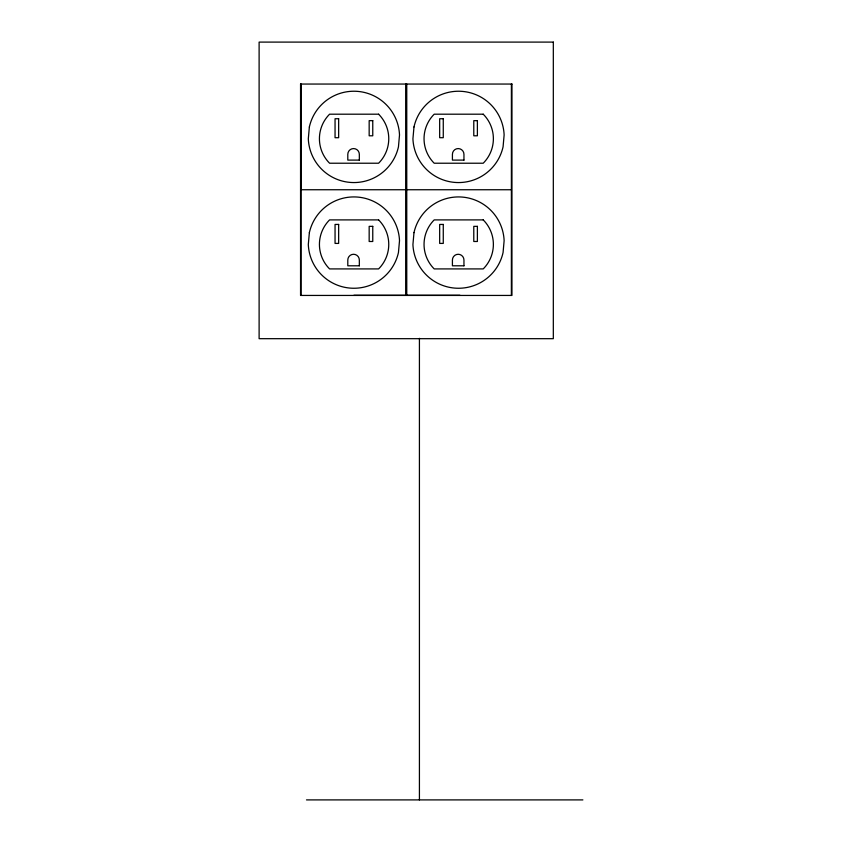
<?xml version="1.0" encoding="UTF-8"?>
<svg xmlns="http://www.w3.org/2000/svg" width="842" height="842" viewBox="0 0 842 842"><rect width="100%" height="100%" fill="white"/><g stroke="black" fill="none" stroke-linecap="round" stroke-linejoin="round"><path stroke-width="1.26" d="M301.057 189.745L511.378 189.745M353.914 295.258L459.942 295.258M306.488 799.9L582.885 799.9M511.399 84.053L511.378 295.437M419.421 338.337L419.421 799.9M406.76 84.053L406.76 295.437M405.676 84.053L405.676 295.437M301.057 84.053L301.057 295.437M300.72 84.053L300.72 189.745M309.361 126.974L308.309 138.835A45.636 45.636 0 0 0 398.455 146.824L399.508 134.952A45.636 45.636 0 0 0 309.361 126.974M309.361 232.666L308.309 244.538A45.636 45.636 0 0 0 398.455 252.516L399.508 240.654A45.636 45.636 0 0 0 309.361 232.666M413.98 126.974L412.927 138.835A45.636 45.636 0 0 0 503.074 146.824L504.126 134.952A45.636 45.636 0 0 0 413.98 126.974M413.98 232.666L412.927 244.538A45.636 45.636 0 0 0 503.074 252.516L504.126 240.654A45.636 45.636 0 0 0 413.98 232.666M553.32 42.1L259.115 42.1L259.115 338.684L553.32 338.684L553.32 42.1M511.947 84.053L300.552 84.053L300.552 295.437L511.947 295.437L511.947 84.053M378.605 114.196L329.58 114.196A34.659 34.659 0 0 0 329.58 163.222L378.605 163.222A34.659 34.659 0 0 0 378.605 114.196M483.224 114.196L434.198 114.196A34.659 34.659 0 0 0 434.198 163.222L483.224 163.222A34.659 34.659 0 0 0 483.224 114.196M338.652 118.733L335.053 118.733L335.053 137.709L338.652 137.709L338.652 118.733M443.271 118.733L439.671 118.733L439.671 137.709L443.271 137.709L443.271 118.733M372.764 120.659L369.164 120.659L369.164 135.794L372.764 135.794L372.764 120.659M477.382 120.659L473.783 120.659L473.783 135.794L477.382 135.794L477.382 120.659M359.334 160.106L347.799 160.106L347.799 154.339A5.768 5.768 0 0 1 353.566 148.571A5.768 5.768 0 0 1 359.334 154.339L359.334 160.106M463.953 160.106L452.417 160.106L452.417 154.339A5.768 5.768 0 0 1 458.185 148.571A5.768 5.768 0 0 1 463.953 154.339L463.953 160.106M378.605 219.899L329.58 219.899A34.659 34.659 0 0 0 329.58 268.914L378.605 268.914A34.659 34.659 0 0 0 378.605 219.899M483.224 219.899L434.198 219.899A34.659 34.659 0 0 0 434.198 268.914L483.224 268.914A34.659 34.659 0 0 0 483.224 219.899M338.652 224.435L335.053 224.435L335.053 243.412L338.652 243.412L338.652 224.435M443.271 224.435L439.671 224.435L439.671 243.412L443.271 243.412L443.271 224.435M372.764 226.351L369.164 226.351L369.164 241.486L372.764 241.486L372.764 226.351M477.382 226.351L473.783 226.351L473.783 241.486L477.382 241.486L477.382 226.351M359.334 265.798L347.799 265.798L347.799 260.031A5.768 5.768 0 0 1 353.566 254.273A5.768 5.768 0 0 1 359.334 260.031L359.334 265.798M463.953 265.798L452.417 265.798L452.417 260.031A5.768 5.768 0 0 1 458.185 254.273A5.768 5.768 0 0 1 463.953 260.031L463.953 265.798"/></g></svg>
